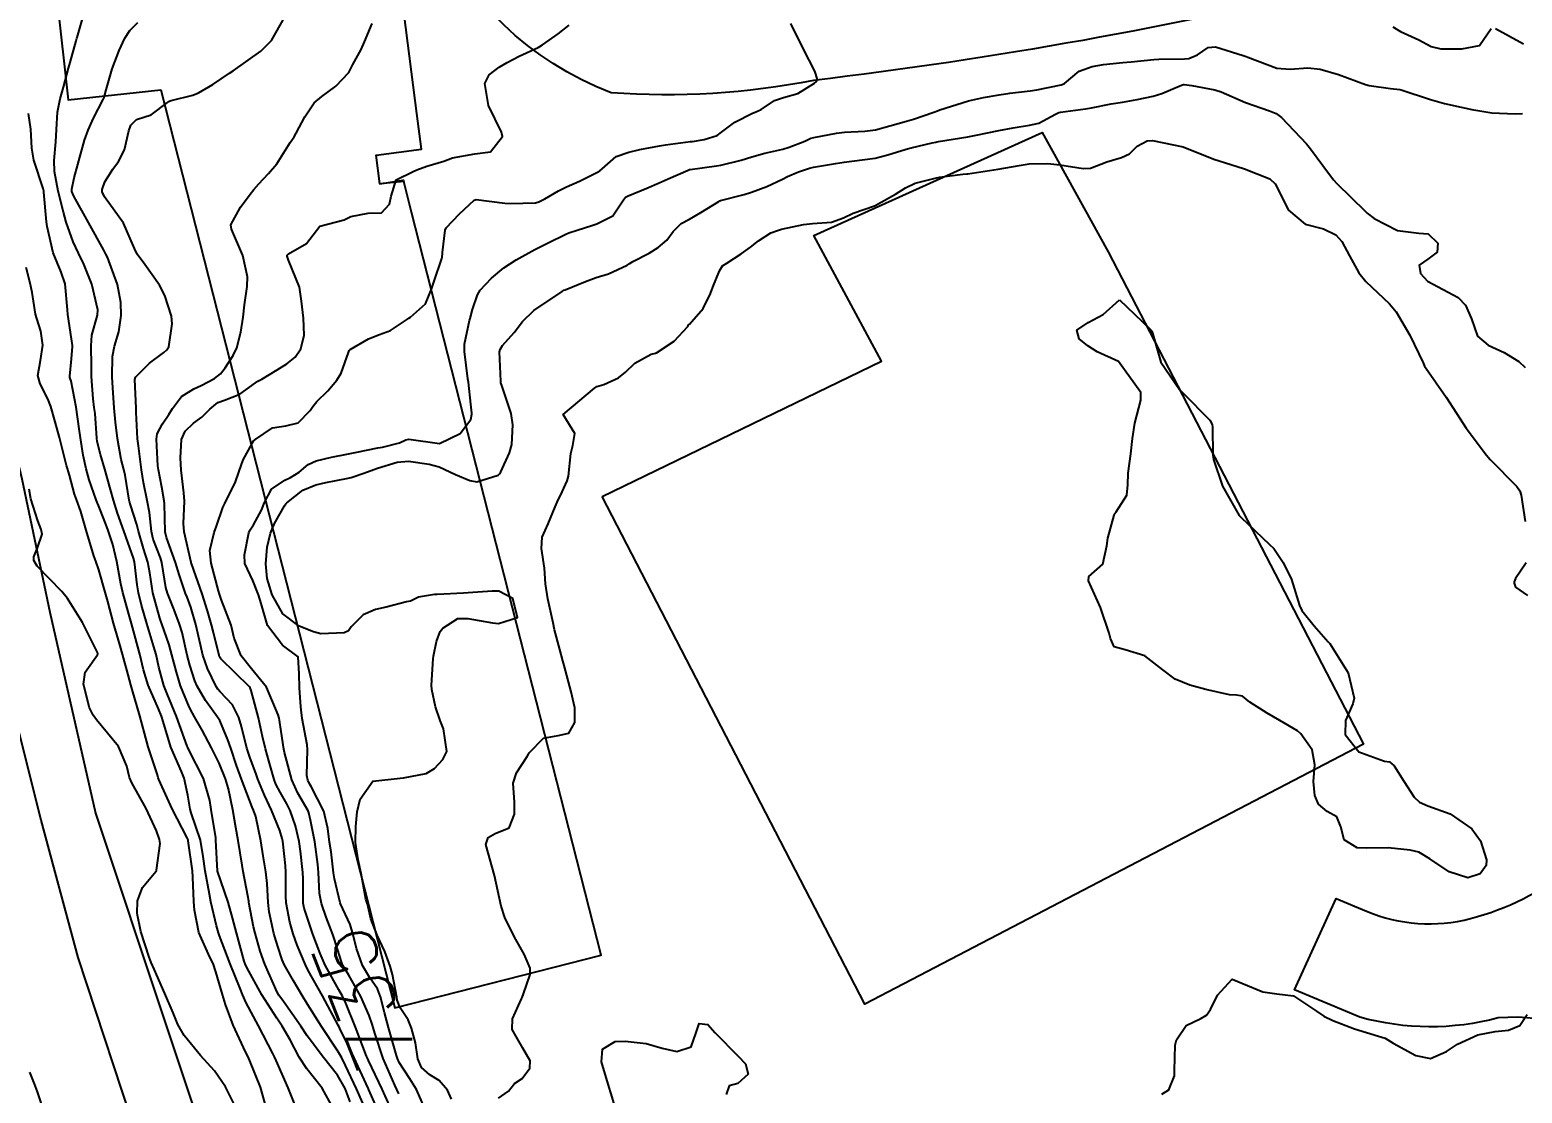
# Model space of a CAD drawing. Header units: metres. Extents: x 286371 to 293043, y 7462578 to 7466404.
# Drawn here: x 291744 to 291840.9, y 7463067.3 to 7463136.4 of the extents above; entities that cross this region are included whole.
import ezdxf
from ezdxf.enums import TextEntityAlignment as Align

# ---------------------------------------------------------------- set-up
doc = ezdxf.new("R2010")
doc.units = ezdxf.units.M
doc.header["$MEASUREMENT"] = 0
for name, color, linetype in [('Cotas', 45, 'Continuous'), ('Curvas de Nivel 1m', 11, 'Continuous'), ('Curvas de Nivel 5m', 15, 'Continuous'), ('Edificações', 30, 'Continuous'), ('Linha Férrea', 20, 'Continuous'), ('Vias primárias', 230, 'Continuous')]:
    doc.layers.add(name, color=color, linetype=linetype)
doc.styles.add('Style-STANDARD', font='STANDARD.shx')

msp = doc.modelspace()

# ---------------------------------------------------------------- linework, layer by layer
at = {"layer": 'Curvas de Nivel 1m', "flags": 128}
for points, elevation in [([(291764.761, 7463066.752), (291764.436, 7463067.607), (291763.937, 7463068.469), (291763.02, 7463069.628), (291761.975, 7463071.042), (291761.56, 7463071.651), (291760.42, 7463073.256), (291760.126, 7463073.673), (291760.017, 7463073.877), (291759.209, 7463075.687), (291758.906, 7463076.541), (291758.589, 7463077.697), (291758.491, 7463078.109), (291758.182, 7463079.703), (291758.172, 7463079.77), (291758.11, 7463080.121), (291757.811, 7463081.709), (291757.741, 7463082.112), (291757.485, 7463083.715), (291757.339, 7463084.565), (291757.138, 7463085.72), (291756.865, 7463087.084), (291756.669, 7463087.728), (291756.249, 7463088.747), (291755.762, 7463089.742), (291755.149, 7463090.883), (291754.658, 7463091.759), (291754.52, 7463091.983), (291754.303, 7463092.392), (291753.738, 7463093.773), (291753.47, 7463094.644), (291753.18, 7463095.782), (291753.004, 7463096.422), (291752.523, 7463097.792), (291752.486, 7463097.893), (291752.39, 7463098.163), (291751.953, 7463099.801), (291751.742, 7463101.107), (291751.611, 7463101.801), (291751.34, 7463102.69), (291751.019, 7463103.814), (291750.912, 7463104.248), (291750.5, 7463105.517), (291750.419, 7463105.732), (291750.4, 7463105.817), (291750.146, 7463107.44), (291750.059, 7463107.822), (291749.89, 7463108.478), (291749.65, 7463109.828), (291749.528, 7463110.888), (291749.439, 7463111.832), (291749.338, 7463113.119), (291749.305, 7463113.834), (291749.331, 7463115.157), (291749.457, 7463115.833), (291749.736, 7463116.77), (291749.887, 7463117.827), (291749.864, 7463118.67), (291749.646, 7463119.831), (291748.99, 7463121.601), (291748.878, 7463121.843), (291748.758, 7463122.075), (291747.767, 7463123.86), (291746.809, 7463125.563), (291746.689, 7463125.876), (291746.673, 7463126.019), (291746.828, 7463126.772), (291747.073, 7463127.639), (291747.139, 7463127.87), (291747.513, 7463129.216), (291747.753, 7463129.861), (291748.1, 7463130.643), (291748.719, 7463131.847), (291748.773, 7463131.98), (291748.914, 7463132.479), (291749.22, 7463133.55), (291749.303, 7463133.839), (291749.747, 7463135.037), (291750.134, 7463135.827), (291750.453, 7463136.341), (291750.979, 7463136.843)], 731), ([(291765.899, 7463065.914), (291765.164, 7463067.596), (291764.455, 7463069.098), (291764.207, 7463069.611), (291763.961, 7463070.045), (291762.895, 7463071.631), (291762.005, 7463073.055), (291761.646, 7463073.65), (291761.077, 7463074.61), (291760.475, 7463075.668), (291760.343, 7463075.965), (291760.061, 7463076.829), (291759.864, 7463077.471), (291759.81, 7463077.678), (291759.506, 7463079.094), (291759.432, 7463079.685), (291759.37, 7463080.933), (291759.29, 7463081.687), (291759.117, 7463082.728), (291758.959, 7463083.693), (291758.626, 7463085.27), (291758.481, 7463085.7), (291758.398, 7463085.891), (291758.214, 7463086.336), (291757.7, 7463087.712), (291757.375, 7463088.59), (291756.998, 7463089.723), (291756.817, 7463090.268), (291756.291, 7463091.505), (291756.151, 7463091.737), (291755.373, 7463092.806), (291754.814, 7463093.755), (291754.668, 7463094.096), (291754.344, 7463095.103), (291754.177, 7463095.767), (291753.847, 7463097.236), (291753.684, 7463097.768), (291753.323, 7463098.701), (291752.893, 7463099.785), (291752.792, 7463100.16), (291752.527, 7463101.783), (291752.448, 7463102.07), (291751.973, 7463103.301), (291751.861, 7463103.797), (291751.719, 7463105.027), (291751.579, 7463105.798), (291751.345, 7463106.978), (291751.215, 7463107.804), (291751.003, 7463109.362), (291750.956, 7463109.809), (291750.86, 7463111.549), (291750.857, 7463111.811), (291750.778, 7463113.665), (291750.812, 7463113.812), (291751.729, 7463114.717), (291752.659, 7463115.417), (291752.86, 7463115.582), (291752.973, 7463115.78), (291753.193, 7463117.27), (291753.149, 7463117.778), (291752.714, 7463119.117), (291752.371, 7463119.79), (291751.42, 7463121.128), (291750.925, 7463121.812), (291750.759, 7463122.176), (291750.03, 7463123.826), (291748.809, 7463125.539), (291748.653, 7463125.847), (291748.652, 7463126.011), (291748.824, 7463126.493), (291749.355, 7463127.318), (291749.72, 7463127.831), (291750.096, 7463128.586), (291750.375, 7463129.822), (291750.507, 7463130.193), (291750.885, 7463130.548), (291751.831, 7463130.859), (291752.902, 7463131.663), (291752.969, 7463131.717), (291753.14, 7463131.781), (291754.533, 7463132.136), (291754.912, 7463132.284), (291755.831, 7463132.83), (291756.932, 7463133.566), (291757.165, 7463133.721), (291758.953, 7463134.986), (291759.654, 7463135.684), (291760.483, 7463137.168)], 732), ([(291766.844, 7463065.57), (291765.977, 7463067.529), (291765.95, 7463067.584), (291765.925, 7463067.643), (291765.018, 7463069.598), (291764.088, 7463071.507), (291764.038, 7463071.614), (291763.986, 7463071.73), (291762.962, 7463073.63), (291762.039, 7463075.281), (291761.848, 7463075.647), (291761.323, 7463076.916), (291761.058, 7463077.66), (291760.838, 7463078.416), (291760.595, 7463079.667), (291760.571, 7463080.128), (291760.574, 7463081.668), (291760.553, 7463082.079), (291760.386, 7463083.67), (291760.35, 7463083.844), (291760.184, 7463084.361), (291759.655, 7463085.683), (291759.194, 7463086.66), (291758.765, 7463087.694), (291758.628, 7463088.085), (291758.254, 7463089.065), (291758.053, 7463089.708), (291757.699, 7463091.119), (291757.525, 7463091.71), (291757.115, 7463092.527), (291756.319, 7463093.376), (291756.154, 7463093.56), (291756.052, 7463093.73), (291755.498, 7463094.898), (291755.2, 7463095.748), (291755.038, 7463096.425), (291754.736, 7463097.749), (291754.401, 7463098.885), (291754.17, 7463099.518), (291754.073, 7463099.761), (291753.653, 7463100.991), (291753.415, 7463101.77), (291752.838, 7463103.41), (291752.749, 7463103.78), (291752.696, 7463105.587), (291752.68, 7463105.782), (291752.517, 7463106.666), (291752.308, 7463107.788), (291752.277, 7463108.049), (291752.177, 7463109.79), (291752.219, 7463110.142), (291752.579, 7463110.792), (291752.984, 7463111.383), (291753.223, 7463111.775), (291753.813, 7463112.564), (291754.614, 7463113.067), (291755.084, 7463113.281), (291755.954, 7463113.734), (291756.336, 7463114.022), (291756.638, 7463114.423), (291757.154, 7463115.217), (291757.388, 7463115.714), (291757.654, 7463116.73), (291757.808, 7463117.708), (291757.903, 7463118.51), (291758.066, 7463119.704), (291758.096, 7463120.342), (291757.797, 7463121.709), (291757.062, 7463123.438), (291757.01, 7463123.721), (291757.646, 7463124.868), (291758.264, 7463125.703), (291758.505, 7463126.013), (291758.824, 7463126.382), (291759.465, 7463127.054), (291759.991, 7463127.677), (291760.329, 7463128.196), (291760.865, 7463129.048), (291761.115, 7463129.416), (291761.262, 7463129.659), (291761.809, 7463130.732), (291762.415, 7463131.642), (291762.91, 7463132.047), (291763.825, 7463132.716), (291764.661, 7463133.609), (291764.766, 7463133.778), (291764.942, 7463134.124), (291765.463, 7463135.09), (291765.698, 7463135.593), (291766.181, 7463136.78)], 733), ([(291767.611, 7463065.846), (291766.84, 7463067.571), (291765.952, 7463069.434), (291765.876, 7463069.586), (291765.82, 7463069.722), (291765.112, 7463071.598), (291764.468, 7463073.147), (291764.254, 7463073.611), (291764.02, 7463074.027), (291763.136, 7463075.628), (291762.809, 7463076.387), (291762.343, 7463077.64), (291762.271, 7463077.834), (291762.085, 7463078.347), (291761.765, 7463079.315), (291761.708, 7463079.65), (291761.705, 7463081.228), (291761.686, 7463081.651), (291761.534, 7463083.026), (291761.439, 7463083.649), (291761.202, 7463084.667), (291760.862, 7463085.661), (291760.647, 7463086.102), (291760.222, 7463086.858), (291759.939, 7463087.38), (291759.826, 7463087.673), (291759.477, 7463088.904), (291759.255, 7463089.685), (291759.066, 7463090.479), (291758.795, 7463091.687), (291758.321, 7463093.467), (291758.258, 7463093.631), (291758.212, 7463093.696), (291756.351, 7463095.512), (291756.269, 7463095.642), (291756.24, 7463095.727), (291755.875, 7463097.233), (291755.747, 7463097.734), (291755.49, 7463098.646), (291755.146, 7463099.743), (291754.444, 7463101.723), (291754.436, 7463101.747), (291754.429, 7463101.77), (291753.967, 7463103.762), (291753.928, 7463104.317), (291753.997, 7463105.762), (291753.962, 7463106.313), (291753.789, 7463107.766), (291753.732, 7463108.581), (291753.799, 7463109.766), (291754.032, 7463110.302), (291754.58, 7463110.829), (291755.125, 7463111.207), (291755.643, 7463111.739), (291756.171, 7463112.16), (291756.603, 7463112.331), (291757.599, 7463112.719), (291758.62, 7463113.441), (291758.768, 7463113.547), (291759.025, 7463113.688), (291760.011, 7463114.296), (291760.639, 7463114.679), (291761.179, 7463115.124), (291761.551, 7463115.651), (291761.761, 7463116.554), (291761.718, 7463117.649), (291761.605, 7463118.752), (291761.466, 7463119.653), (291760.75, 7463121.421), (291760.67, 7463121.666), (291760.676, 7463121.745), (291760.757, 7463121.829), (291761.924, 7463122.489), (291762.784, 7463123.634), (291764.369, 7463124.032), (291764.794, 7463124.254), (291765.922, 7463124.463), (291766.798, 7463124.496), (291767.323, 7463125.05), (291767.414, 7463125.565), (291767.748, 7463126.643), (291768.839, 7463127.175), (291769.095, 7463127.286), (291769.731, 7463127.531), (291770.849, 7463127.853), (291771.404, 7463128.055), (291772.857, 7463128.333), (291773.869, 7463128.449), (291774.662, 7463129.448), (291774.588, 7463129.74), (291773.742, 7463131.462), (291773.502, 7463132.89), (291773.778, 7463133.462), (291774.433, 7463133.96), (291774.946, 7463134.265), (291775.726, 7463134.659), (291776.961, 7463135.23), (291777.078, 7463135.297), (291777.255, 7463135.41), (291778.257, 7463136.113), (291778.984, 7463136.684)], 734), ([(291769.896, 7463065.653), (291769.057, 7463067.537), (291768.628, 7463068.234), (291767.95, 7463069.293), (291767.827, 7463069.556), (291767.757, 7463069.758), (291767.258, 7463071.565), (291766.988, 7463072.554), (291766.724, 7463073.57), (291766.534, 7463074.087), (291766.032, 7463074.798), (291765.56, 7463075.592), (291765.174, 7463076.706), (291764.954, 7463077.597), (291764.75, 7463078.267), (291764.124, 7463079.604), (291764.105, 7463079.662), (291763.738, 7463081.222), (291763.683, 7463081.613), (291763.515, 7463082.978), (291763.419, 7463083.616), (291763.301, 7463084.498), (291763.048, 7463085.622), (291762.228, 7463087.223), (291762.071, 7463087.477), (291762.001, 7463087.638), (291761.944, 7463087.933), (291761.985, 7463089.639), (291761.964, 7463089.943), (291761.65, 7463091.644), (291761.549, 7463092.402), (291761.459, 7463093.647), (291761.437, 7463094.549), (291761.387, 7463095.649), (291760.365, 7463096.414), (291759.395, 7463097.679), (291758.982, 7463099.11), (291758.812, 7463099.688), (291758.428, 7463100.605), (291757.916, 7463101.702), (291757.891, 7463102.265), (291758.175, 7463103.699), (291758.265, 7463103.91), (291758.482, 7463104.234), (291759.003, 7463105.181), (291759.2, 7463105.684), (291759.647, 7463106.548), (291760.526, 7463107.125), (291760.894, 7463107.293), (291761.454, 7463107.651), (291762.036, 7463108.148), (291762.545, 7463108.386), (291763.548, 7463108.62), (291764.552, 7463108.817), (291765.201, 7463108.948), (291766.559, 7463109.22), (291766.851, 7463109.279), (291767.962, 7463109.553), (291768.379, 7463109.735), (291768.568, 7463109.792), (291770.564, 7463109.514), (291771.903, 7463110.166), (291772.588, 7463111.06), (291772.662, 7463111.415), (291772.663, 7463111.483), (291772.603, 7463112.059), (291772.439, 7463113.487), (291772.409, 7463113.706), (291772.178, 7463115.492), (291772.193, 7463115.959), (291772.51, 7463117.487), (291772.545, 7463117.628), (291772.695, 7463118.201), (291773.018, 7463119.171), (291773.2, 7463119.477), (291773.938, 7463120.255), (291774.736, 7463120.92), (291775.537, 7463121.439), (291776.754, 7463122.101), (291777.621, 7463122.542), (291778.77, 7463123.111), (291778.961, 7463123.191), (291779.505, 7463123.373), (291780.463, 7463123.675), (291780.78, 7463123.766), (291781.822, 7463124.305), (291782.507, 7463125.329), (291782.637, 7463125.497), (291782.808, 7463125.587), (291784.03, 7463126.092), (291784.821, 7463126.443), (291785.414, 7463126.696), (291786.72, 7463127.266), (291786.803, 7463127.296), (291786.835, 7463127.3), (291788.545, 7463127.532), (291788.839, 7463127.584), (291790.149, 7463127.91), (291790.848, 7463128.12), (291791.681, 7463128.363), (291792.856, 7463128.63), (291793.277, 7463128.749), (291794.279, 7463129.153), (291794.677, 7463129.337), (291794.868, 7463129.39), (291796.339, 7463129.655), (291796.873, 7463129.72), (291798.174, 7463129.795), (291798.876, 7463129.891), (291799.807, 7463130.144), (291800.885, 7463130.454), (291801.351, 7463130.583), (291802.669, 7463131.028), (291802.895, 7463131.116), (291803.045, 7463131.17), (291804.906, 7463131.758), (291805.897, 7463131.981), (291806.912, 7463132.159), (291807.604, 7463132.254), (291808.916, 7463132.404), (291809.35, 7463132.485), (291810.923, 7463132.803), (291810.997, 7463132.819), (291811.16, 7463132.891), (291812.111, 7463133.702), (291812.941, 7463133.998), (291813.68, 7463134.116), (291814.945, 7463134.251), (291815.474, 7463134.299), (291816.949, 7463134.448), (291817.279, 7463134.469), (291818.95, 7463134.482), (291819.214, 7463134.507), (291819.791, 7463134.762), (291820.475, 7463135.238), (291820.962, 7463135.267), (291822.758, 7463134.717), (291822.953, 7463134.647), (291823.06, 7463134.606), (291824.942, 7463133.895), (291825.796, 7463133.816), (291826.943, 7463133.912), (291827.764, 7463133.82), (291828.937, 7463133.473), (291830.702, 7463132.823), (291830.927, 7463132.762), (291832.318, 7463132.574), (291832.923, 7463132.501), (291833.006, 7463132.48), (291834.914, 7463131.853), (291835.839, 7463131.591), (291836.907, 7463131.349), (291837.606, 7463131.192), (291838.902, 7463130.98), (291840.418, 7463130.925), (291840.902, 7463130.941)], 736), ([(291771.33, 7463066.911), (291771.069, 7463067.502), (291770.547, 7463068.126), (291769.939, 7463068.49), (291769.397, 7463068.977), (291769.16, 7463069.53), (291769.004, 7463070.568), (291768.75, 7463071.539), (291768.524, 7463072.076), (291768.004, 7463072.849), (291767.814, 7463073.351), (291767.78, 7463073.549), (291767.508, 7463075.027), (291767.346, 7463075.558), (291767.013, 7463076.52), (291766.51, 7463077.568), (291766.09, 7463078.636), (291765.932, 7463079.409), (291765.885, 7463079.578), (291765.783, 7463079.906), (291765.477, 7463081.584), (291765.275, 7463082.46), (291765.108, 7463083.59), (291765.137, 7463084.632), (291765.207, 7463085.589), (291765.397, 7463086.4), (291766.234, 7463087.574), (291768, 7463087.776), (291768.229, 7463087.79), (291769.696, 7463088.062), (291770.242, 7463088.401), (291770.775, 7463088.985), (291771.027, 7463089.503), (291770.823, 7463090.966), (291770.607, 7463091.51), (291770.307, 7463092.396), (291770.06, 7463093.518), (291770.043, 7463093.804), (291770.153, 7463095.517), (291770.173, 7463095.701), (291770.371, 7463096.656), (291770.603, 7463097.288), (291770.767, 7463097.509), (291771.744, 7463098.144), (291772.394, 7463098.146), (291773.998, 7463097.852), (291774.389, 7463097.813), (291775.618, 7463098.214), (291775.313, 7463099.441), (291774.421, 7463099.914), (291773.974, 7463099.908), (291772.419, 7463099.809), (291772.116, 7463099.792), (291770.417, 7463099.698), (291770.241, 7463099.693), (291769.191, 7463099.533), (291768.674, 7463099.276), (291768.409, 7463099.224), (291767.092, 7463098.875), (291766.401, 7463098.724), (291765.603, 7463098.38), (291764.831, 7463097.598), (291764.642, 7463097.338), (291764.378, 7463097.218), (291762.85, 7463097.154), (291762.379, 7463097.267), (291761.445, 7463097.649), (291760.396, 7463098.45), (291759.685, 7463099.675), (291759.364, 7463100.747), (291759.28, 7463101.682), (291759.37, 7463102.771), (291759.585, 7463103.678), (291759.851, 7463104.307), (291760.501, 7463105.467), (291760.579, 7463105.587), (291760.644, 7463105.662), (291761.69, 7463106.473), (291762.522, 7463106.824), (291763.185, 7463106.964), (291764.528, 7463107.232), (291764.82, 7463107.309), (291765.636, 7463107.588), (291766.296, 7463107.82), (291766.539, 7463107.904), (291767.802, 7463108.298), (291768.546, 7463108.368), (291769.898, 7463108.17), (291770.541, 7463107.988), (291771.609, 7463107.498), (291772.528, 7463107.1), (291772.986, 7463107.019), (291774.376, 7463107.457), (291774.462, 7463107.528), (291774.537, 7463107.667), (291775.099, 7463108.903), (291775.247, 7463109.444), (291775.315, 7463110.711), (291775.211, 7463111.445), (291774.62, 7463113.2), (291774.545, 7463113.456), (291774.534, 7463113.547), (291774.467, 7463115.457), (291774.496, 7463115.618), (291774.66, 7463115.883), (291775.402, 7463116.714), (291775.96, 7463117.435), (291776.695, 7463118.138), (291778.535, 7463119.387), (291778.643, 7463119.458), (291778.716, 7463119.494), (291780.049, 7463120.04), (291780.728, 7463120.281), (291781.537, 7463120.537), (291782.741, 7463121.095), (291782.877, 7463121.187), (291783.115, 7463121.319), (291784.184, 7463121.871), (291784.758, 7463122.241), (291785.329, 7463122.723), (291785.746, 7463123.28), (291786.255, 7463123.8), (291786.786, 7463124.089), (291787.541, 7463124.505), (291788.707, 7463125.236), (291788.769, 7463125.271), (291788.805, 7463125.284), (291790.336, 7463125.687), (291790.813, 7463125.827), (291791.808, 7463126.2), (291792.827, 7463126.676), (291793.155, 7463126.844), (291793.871, 7463127.159), (291794.588, 7463127.398), (291794.839, 7463127.453), (291796.279, 7463127.687), (291796.844, 7463127.771), (291798.019, 7463127.924), (291798.848, 7463128.041), (291799.669, 7463128.255), (291800.858, 7463128.628), (291801.197, 7463128.712), (291802.561, 7463129.029), (291802.804, 7463129.086), (291802.865, 7463129.103), (291802.971, 7463129.128), (291804.871, 7463129.433), (291805.418, 7463129.529), (291806.877, 7463129.83), (291807.806, 7463130.015), (291808.883, 7463130.179), (291809.479, 7463130.322), (291810.556, 7463130.9), (291810.785, 7463131.007), (291810.896, 7463131.032), (291812.518, 7463131.251), (291812.901, 7463131.317), (291814.186, 7463131.564), (291814.907, 7463131.687), (291815.876, 7463131.854), (291816.913, 7463132.073), (291817.466, 7463132.246), (291818.757, 7463132.777), (291818.88, 7463132.82), (291818.925, 7463132.822), (291819.409, 7463132.767), (291820.92, 7463132.484), (291821.314, 7463132.343), (291822.908, 7463131.659), (291824.473, 7463131.119), (291824.898, 7463130.934), (291825.239, 7463130.679), (291826.869, 7463128.977), (291827.131, 7463128.65), (291827.923, 7463127.563), (291828.627, 7463126.628), (291828.831, 7463126.4), (291830.669, 7463124.596), (291830.802, 7463124.468), (291831.266, 7463124.115), (291832.78, 7463123.344), (291834.159, 7463123.161), (291834.773, 7463123.135), (291835.404, 7463122.525), (291835.352, 7463121.929), (291834.748, 7463121.48), (291834.19, 7463121.095), (291834.267, 7463120.541), (291834.727, 7463120.049), (291835.732, 7463119.507), (291836.711, 7463118.985), (291837.203, 7463118.497), (291837.577, 7463117.604), (291837.975, 7463116.485), (291838.665, 7463115.902), (291839.702, 7463115.415), (291840.65, 7463114.835), (291841.062, 7463114.438)], 737), ([(291761.305, 7463066.251), (291760.733, 7463067.662), (291759.951, 7463069.44), (291759.845, 7463069.676), (291759.743, 7463069.892), (291758.801, 7463071.692), (291758.006, 7463073.174), (291757.77, 7463073.708), (291757.614, 7463074.117), (291756.975, 7463075.72), (291756.268, 7463077.534), (291756.204, 7463077.733), (291756.081, 7463078.171), (291755.704, 7463079.74), (291755.612, 7463080.244), (291755.346, 7463081.746), (291755.217, 7463082.69), (291755.029, 7463083.752), (291754.435, 7463085.527), (291754.365, 7463085.762), (291754.218, 7463086.665), (291753.984, 7463087.768), (291753.814, 7463088.197), (291753.113, 7463089.782), (291752.62, 7463091.459), (291752.514, 7463091.791), (291752.301, 7463092.263), (291751.636, 7463093.805), (291751.339, 7463094.809), (291751.103, 7463095.813), (291750.627, 7463097.574), (291750.558, 7463097.822), (291750.393, 7463098.424), (291749.998, 7463099.831), (291749.864, 7463100.391), (291749.61, 7463101.837), (291749.345, 7463102.957), (291749.05, 7463103.846), (291748.895, 7463104.26), (291748.495, 7463105.272), (291748.259, 7463105.858), (291747.815, 7463107.15), (291747.619, 7463107.863), (291747.423, 7463108.742), (291747.24, 7463109.871), (291747.169, 7463110.459), (291746.959, 7463111.869), (291746.629, 7463113.552), (291746.559, 7463113.802), (291746.548, 7463113.876), (291746.651, 7463114.999), (291746.723, 7463115.813), (291746.723, 7463115.874), (291746.671, 7463116.309), (291746.419, 7463117.879), (291746.39, 7463118.187), (291746.243, 7463119.882), (291745.984, 7463120.637), (291745.472, 7463121.894), (291745.07, 7463123.609), (291745.033, 7463123.901), (291744.874, 7463125.843), (291744.862, 7463125.904), (291744.816, 7463126.061), (291744.208, 7463127.914), (291744.089, 7463128.683), (291744.011, 7463129.917), (291743.867, 7463130.942)], 729), ([(291774.382, 7463066.982), (291775.035, 7463067.438), (291775.421, 7463067.943), (291775.937, 7463068.255), (291776.431, 7463068.933), (291776.44, 7463069.417), (291775.966, 7463070.232), (291775.278, 7463071.435), (291775.295, 7463072.134), (291775.879, 7463073.426), (291775.924, 7463073.518), (291776.019, 7463073.76), (291776.45, 7463075.006), (291776.446, 7463075.418), (291776.058, 7463076.335), (291775.426, 7463077.434), (291774.81, 7463078.727), (291774.56, 7463079.448), (291774.134, 7463081.454), (291773.565, 7463083.463), (291773.716, 7463083.916), (291774.175, 7463084.167), (291775.082, 7463084.54), (291775.436, 7463085.436), (291775.421, 7463086.221), (291775.352, 7463087.438), (291775.556, 7463088.113), (291776.25, 7463089.173), (291776.338, 7463089.338), (291776.378, 7463089.423), (291777.312, 7463090.366), (291778.271, 7463090.542), (291778.967, 7463090.691), (291779.356, 7463091.378), (291779.347, 7463092.33), (291779.107, 7463093.383), (291778.648, 7463095.09), (291778.57, 7463095.391), (291778.365, 7463096.136), (291778.037, 7463097.4), (291777.939, 7463097.853), (291777.586, 7463099.407), (291777.452, 7463100.386), (291777.387, 7463101.41), (291777.182, 7463102.695), (291777.22, 7463103.413), (291777.61, 7463104.285), (291778.08, 7463105.401), (291778.207, 7463105.701), (291778.519, 7463106.363), (291778.841, 7463107.078), (291778.928, 7463107.389), (291779.087, 7463108.856), (291779.21, 7463109.385), (291779.347, 7463110.151), (291778.594, 7463111.394), (291780.62, 7463113.111), (291780.771, 7463113.203), (291781.228, 7463113.345), (291782.189, 7463113.773), (291782.636, 7463114.146), (291783.245, 7463114.715), (291784.3, 7463115.3), (291784.586, 7463115.365), (291784.655, 7463115.389), (291785.795, 7463116.149), (291786.682, 7463117.113), (291786.737, 7463117.21), (291786.79, 7463117.263), (291787.682, 7463118.267), (291788.168, 7463119.243), (291788.308, 7463119.653), (291788.736, 7463120.729), (291788.936, 7463121.037), (291789.212, 7463121.227), (291790.151, 7463121.816), (291790.76, 7463122.259), (291791.287, 7463122.675), (291792.07, 7463123.185), (291792.581, 7463123.373), (291792.778, 7463123.421), (291794.21, 7463123.726), (291794.784, 7463123.795), (291796.023, 7463123.888), (291796.79, 7463124.162), (291797.423, 7463124.477), (291798.802, 7463124.944), (291798.893, 7463124.992), (291799.052, 7463125.081), (291800.179, 7463125.698), (291800.82, 7463126.114), (291801.458, 7463126.411), (291802.83, 7463126.774), (291803.037, 7463126.816), (291804.543, 7463126.999), (291804.814, 7463127.015), (291804.834, 7463127.019), (291804.863, 7463127.023), (291806.839, 7463127.317), (291808.206, 7463127.571), (291808.845, 7463127.667), (291810.057, 7463127.695), (291810.845, 7463127.612), (291812.353, 7463127.36), (291812.842, 7463127.396), (291813.89, 7463127.808), (291814.853, 7463128.076), (291815.365, 7463128.318), (291815.88, 7463128.819), (291816.508, 7463129.171), (291816.87, 7463129.199), (291818.864, 7463128.774), (291820.852, 7463127.966), (291821.95, 7463127.626), (291822.843, 7463127.342), (291824.477, 7463126.69), (291824.829, 7463126.364), (291825.687, 7463124.671), (291826.79, 7463123.747), (291827.963, 7463123.46), (291828.781, 7463123.063), (291829.154, 7463122.619), (291829.664, 7463121.702), (291830.268, 7463120.601), (291830.726, 7463120.039), (291832.261, 7463118.571), (291832.696, 7463118.05), (291833.577, 7463116.551), (291834.44, 7463114.744), (291834.54, 7463114.536), (291834.642, 7463114.368), (291835.932, 7463112.515), (291836.599, 7463111.472), (291837.242, 7463110.495), (291838.558, 7463108.754), (291838.801, 7463108.471), (291840.528, 7463106.713), (291840.729, 7463106.441), (291840.817, 7463106.143), (291841.058, 7463104.436)], 738), ([(291759.352, 7463066.233), (291758.927, 7463067.689), (291758.232, 7463069.418), (291758.102, 7463069.702), (291757.959, 7463070.004), (291757.152, 7463071.717), (291756.666, 7463073.063), (291756.459, 7463073.728), (291756.036, 7463075.188), (291755.852, 7463075.737), (291755.64, 7463076.151), (291754.93, 7463077.752), (291754.646, 7463079.206), (291754.613, 7463079.757), (291754.548, 7463081.346), (291754.509, 7463081.759), (291754.242, 7463083.694), (291754.23, 7463083.764), (291754.176, 7463083.892), (291753.198, 7463085.78), (291752.338, 7463087.688), (291752.298, 7463087.793), (291752.237, 7463087.98), (291751.65, 7463089.804), (291751.4, 7463090.685), (291751.107, 7463091.812), (291750.603, 7463093.537), (291750.516, 7463093.822), (291750.334, 7463094.472), (291749.974, 7463095.83), (291749.823, 7463096.372), (291749.398, 7463097.839), (291749.01, 7463099.241), (291748.848, 7463099.848), (291748.436, 7463101.302), (291748.239, 7463101.858), (291748.106, 7463102.203), (291747.604, 7463103.867), (291747.268, 7463105.097), (291746.978, 7463105.877), (291746.858, 7463106.226), (291746.528, 7463107.452), (291746.399, 7463107.886), (291746.339, 7463108.087), (291745.872, 7463109.895), (291745.606, 7463110.911), (291745.316, 7463111.9), (291745.12, 7463112.413), (291744.626, 7463113.376), (291744.468, 7463113.917), (291744.649, 7463114.89), (291744.808, 7463115.902), (291744.678, 7463116.808), (291744.404, 7463117.624), (291744.333, 7463117.912), (291744.11, 7463119.312), (291743.974, 7463119.916), (291743.715, 7463120.945)], 728), ([(291757.41, 7463066.203), (291756.66, 7463067.723), (291755.939, 7463068.761), (291755.032, 7463069.748), (291753.973, 7463071.052), (291753.571, 7463071.771), (291753.253, 7463072.518), (291752.73, 7463073.784), (291752.038, 7463075.367), (291751.845, 7463075.797), (291751.714, 7463076.136), (291751.166, 7463077.808), (291750.929, 7463078.981), (291750.943, 7463079.812), (291751.274, 7463080.66), (291752.143, 7463081.716), (291752.172, 7463081.766), (291752.179, 7463081.794), (291752.426, 7463083.535), (291752.385, 7463083.791), (291752.182, 7463084.349), (291751.5, 7463085.805), (291750.582, 7463087.466), (291750.43, 7463087.822), (291750.245, 7463088.542), (291749.706, 7463089.833), (291748.29, 7463091.568), (291748.059, 7463091.858), (291747.82, 7463092.343), (291747.441, 7463093.868), (291747.54, 7463094.662), (291748.353, 7463095.771), (291748.374, 7463095.834), (291748.37, 7463095.854), (291748.355, 7463095.922), (291747.366, 7463097.87), (291746.407, 7463099.433), (291746.037, 7463099.89), (291744.439, 7463101.547), (291744.224, 7463101.918), (291744.217, 7463102.148), (291744.456, 7463102.729), (291744.755, 7463103.625), (291744.689, 7463103.911), (291744.482, 7463104.475), (291744.026, 7463105.922), (291743.907, 7463106.533)], 727), ([(291841.125, 7463101.763), (291840.438, 7463100.74), (291840.349, 7463100.532), (291840.347, 7463100.446), (291840.43, 7463100.173), (291841.219, 7463099.635)], 738), ([(291817.468, 7463067.244), (291817.925, 7463067.519), (291818.29, 7463068.428), (291818.292, 7463068.779), (291818.332, 7463070.416), (291818.413, 7463070.778), (291819.056, 7463071.701), (291819.995, 7463072.158), (291820.368, 7463072.379), (291820.632, 7463072.745), (291821.078, 7463073.679), (291822.034, 7463074.724), (291824.022, 7463073.881), (291824.942, 7463073.759), (291826.018, 7463073.625), (291827.507, 7463072.642), (291827.999, 7463072.314), (291828.585, 7463072.036), (291829.987, 7463071.482), (291831.541, 7463071.021), (291831.979, 7463070.883), (291832.498, 7463070.567), (291833.962, 7463069.766), (291834.921, 7463069.568), (291835.966, 7463070.01), (291836.669, 7463070.501), (291837.983, 7463071.088), (291839.126, 7463071.318), (291839.988, 7463071.4), (291840.719, 7463071.708), (291841.194, 7463072.427)], 739), ([(291781.913, 7463066.613), (291781.682, 7463067.338), (291781.583, 7463067.686), (291781.082, 7463069.348), (291781.144, 7463070.169), (291781.974, 7463070.656), (291782.621, 7463070.678), (291783.972, 7463070.525), (291785.021, 7463070.236), (291785.965, 7463070.024), (291786.907, 7463070.323), (291787.233, 7463071.256), (291787.417, 7463071.829), (291787.992, 7463071.768), (291788.464, 7463071.237), (291789.962, 7463069.714), (291790.433, 7463069.207), (291790.602, 7463068.543), (291789.935, 7463067.947), (291789.379, 7463067.776), (291789.174, 7463067.226)], 739), ([(291743.935, 7463068.663), (291744.234, 7463067.91), (291744.42, 7463067.403), (291744.936, 7463065.899)], 727)]:
    msp.add_lwpolyline(points, dxfattribs=dict(at, elevation=elevation))
at = {"layer": 'Curvas de Nivel 1m', "elevation": 739, "flags": 128}
msp.add_lwpolyline([(291814.714, 7463118.834), (291816.686, 7463116.949), (291816.816, 7463116.802), (291816.877, 7463116.605), (291817.401, 7463114.793), (291818.618, 7463113.015), (291818.846, 7463112.771), (291820.588, 7463111.017), (291820.749, 7463110.742), (291820.759, 7463110.564), (291820.79, 7463108.741), (291820.829, 7463108.461), (291821.412, 7463106.731), (291822.496, 7463104.835), (291822.599, 7463104.713), (291824.468, 7463102.95), (291824.745, 7463102.68), (291825.351, 7463101.771), (291825.892, 7463100.663), (291826.409, 7463098.993), (291826.556, 7463098.652), (291827.36, 7463097.669), (291828.278, 7463096.626), (291828.372, 7463096.508), (291829.565, 7463094.606), (291829.958, 7463092.961), (291829.886, 7463092.601), (291829.397, 7463091.509), (291829.387, 7463090.608), (291830.262, 7463089.487), (291831.937, 7463088.882), (291832.249, 7463088.82), (291832.561, 7463088.56), (291833.196, 7463087.584), (291833.864, 7463086.54), (291834.209, 7463086.207), (291834.753, 7463085.979), (291836.198, 7463085.459), (291837.614, 7463084.483), (291838.172, 7463083.697), (291838.562, 7463082.468), (291838.526, 7463082.091), (291838.14, 7463081.55), (291837.337, 7463081.285), (291836.142, 7463081.684), (291834.887, 7463082.523), (291834.161, 7463082.969), (291833.608, 7463083.097), (291832.164, 7463083.236), (291830.786, 7463083.215), (291830.164, 7463083.243), (291829.319, 7463083.76), (291829.093, 7463084.616), (291828.832, 7463085.26), (291828.199, 7463085.609), (291827.645, 7463086.075), (291827.4, 7463086.641), (291827.328, 7463087.546), (291827.406, 7463088.641), (291827.227, 7463089.604), (291826.506, 7463090.651), (291826.287, 7463090.842), (291825.143, 7463091.523), (291824.303, 7463091.988), (291823.18, 7463092.711), (291822.702, 7463093.099), (291822.321, 7463093.169), (291821.868, 7463093.184), (291820.326, 7463093.539), (291819.284, 7463093.816), (291818.335, 7463094.195), (291817.526, 7463094.797), (291816.357, 7463095.706), (291815.083, 7463096.114), (291814.366, 7463096.304), (291814.13, 7463096.848), (291814.04, 7463097.188), (291813.487, 7463098.858), (291812.714, 7463100.586), (291812.728, 7463100.87), (291813.631, 7463101.672), (291813.91, 7463102.853), (291813.957, 7463103.367), (291814.365, 7463104.846), (291814.402, 7463104.939), (291814.498, 7463105.074), (291815.193, 7463106.155), (291815.266, 7463106.833), (291815.295, 7463107.589), (291815.466, 7463108.826), (291815.575, 7463109.83), (291815.707, 7463110.822), (291816.112, 7463112.319), (291816.115, 7463112.812), (291814.654, 7463114.834), (291813.27, 7463115.469), (291812.669, 7463115.843), (291812.104, 7463116.305), (291811.948, 7463116.879), (291812.692, 7463117.366), (291813.658, 7463117.892)], close=True, dxfattribs=at)
at = {"layer": 'Curvas de Nivel 5m', "flags": 128}
for points, elevation in [([(291763.898, 7463065.896), (291762.939, 7463067.629), (291761.943, 7463068.888), (291761.442, 7463069.652), (291760.853, 7463070.779), (291760.341, 7463071.669), (291759.992, 7463072.184), (291759.018, 7463073.689), (291758.041, 7463075.476), (291757.938, 7463075.706), (291757.879, 7463075.875), (291757.374, 7463077.715), (291757.116, 7463078.692), (291756.827, 7463079.724), (291756.144, 7463081.734), (291756.04, 7463083.736), (291756.025, 7463083.888), (291755.724, 7463085.742), (291755.64, 7463086.316), (291755.239, 7463087.749), (291754.263, 7463089.662), (291754.21, 7463089.765), (291754.18, 7463089.851), (291753.486, 7463091.777), (291752.863, 7463093.239), (291752.654, 7463093.789), (291752.342, 7463094.973), (291752.149, 7463095.798), (291752.069, 7463096.088), (291751.549, 7463097.807), (291751.217, 7463098.997), (291751.011, 7463099.815), (291750.929, 7463100.322), (291750.749, 7463101.818), (291750.692, 7463102.064), (291750.458, 7463102.741), (291750.07, 7463103.831), (291749.651, 7463104.99), (291749.388, 7463105.837), (291749.201, 7463106.527), (291748.825, 7463107.84), (291748.548, 7463108.796), (291748.338, 7463109.627), (291748.307, 7463109.85), (291748.191, 7463111.446), (291748.142, 7463111.851), (291748.059, 7463112.407), (291747.963, 7463113.855), (291747.96, 7463114.539), (291747.945, 7463115.855), (291747.988, 7463116.541), (291748.344, 7463117.85), (291748.365, 7463118.184), (291747.971, 7463119.856), (291747.458, 7463121.149), (291747.108, 7463121.869), (291746.765, 7463122.608), (291746.312, 7463123.882), (291746.144, 7463124.534), (291745.799, 7463125.89), (291745.554, 7463127.173), (291745.541, 7463127.894), (291745.647, 7463129.108), (291745.693, 7463129.892), (291745.749, 7463131.034), (291745.915, 7463131.889), (291746.141, 7463132.661), (291746.472, 7463133.881), (291746.573, 7463134.247), (291746.961, 7463135.659), (291747.01, 7463135.828), (291747.02, 7463135.874), (291747.465, 7463137.389)], 730), ([(291767.92, 7463067.267), (291767.782, 7463067.557), (291767.65, 7463067.837), (291766.912, 7463069.57), (291766.355, 7463071.202), (291766.247, 7463071.58), (291766.189, 7463071.783), (291765.996, 7463072.353), (291765.45, 7463073.593), (291764.663, 7463074.977), (291764.285, 7463075.611), (291764.216, 7463075.781), (291764.054, 7463076.309), (291763.749, 7463077.299), (291763.632, 7463077.621), (291763.2, 7463078.732), (291762.89, 7463079.629), (291762.77, 7463080.287), (291762.707, 7463081.633), (291762.666, 7463082.158), (291762.46, 7463083.63), (291762.192, 7463085.042), (291762.08, 7463085.514), (291762.028, 7463085.638), (291761.366, 7463086.796), (291760.977, 7463087.653), (291760.486, 7463089.435), (291760.447, 7463089.662), (291760.281, 7463090.797), (291760.169, 7463091.544), (291760.145, 7463091.667), (291760.088, 7463091.877), (291759.321, 7463093.679), (291758.342, 7463094.872), (291757.67, 7463095.705), (291757.215, 7463096.868), (291757.035, 7463097.715), (291756.408, 7463099.323), (291756.263, 7463099.727), (291756.204, 7463099.941), (291755.736, 7463101.735), (291755.637, 7463102.556), (291755.927, 7463103.733), (291756.078, 7463104.133), (291756.498, 7463105.345), (291756.614, 7463105.611), (291756.671, 7463105.722), (291757.288, 7463106.948), (291757.559, 7463107.709), (291757.801, 7463108.449), (291758.504, 7463109.695), (291758.532, 7463109.728), (291758.565, 7463109.754), (291759.724, 7463110.531), (291760.579, 7463110.664), (291761.375, 7463110.86), (291762.159, 7463111.641), (291762.331, 7463111.906), (291762.603, 7463112.238), (291763.316, 7463112.921), (291763.894, 7463113.615), (291764.164, 7463114.078), (291764.651, 7463115.414), (291764.702, 7463115.555), (291764.754, 7463115.603), (291765.955, 7463116.295), (291766.669, 7463116.59), (291767.383, 7463116.854), (291768.413, 7463117.549), (291768.576, 7463117.656), (291768.687, 7463117.715), (291769.641, 7463118.589), (291770.039, 7463119.525), (291770.204, 7463120.041), (291770.719, 7463121.515), (291770.723, 7463121.536), (291770.752, 7463121.918), (291770.928, 7463123.366), (291770.991, 7463123.511), (291771.865, 7463124.426), (291772.811, 7463125.321), (291772.939, 7463125.354), (291774.807, 7463125.114), (291775.142, 7463125.105), (291776.8, 7463125.147), (291777.009, 7463125.203), (291777.394, 7463125.406), (291778.294, 7463125.913), (291778.816, 7463126.186), (291779.647, 7463126.546), (291780.831, 7463127.127), (291780.97, 7463127.214), (291781.133, 7463127.35), (291782.033, 7463128.154), (291782.851, 7463128.428), (291783.566, 7463128.601), (291784.857, 7463128.847), (291785.248, 7463128.899), (291786.862, 7463129.119), (291786.992, 7463129.132), (291787.754, 7463129.251), (291788.584, 7463129.523), (291788.871, 7463129.721), (291789.733, 7463130.37), (291790.89, 7463130.964), (291791.066, 7463131.027), (291791.44, 7463131.196), (291792.31, 7463131.776), (291792.906, 7463131.982), (291793.83, 7463132.241), (291794.92, 7463132.904), (291795.052, 7463133.012), (291795.111, 7463133.142), (291794.932, 7463133.691), (291794.188, 7463135.156), (291793.376, 7463136.779)], 735), ([(291832.476, 7463136.572), (291832.98, 7463136.276), (291834.153, 7463135.722), (291834.966, 7463135.297), (291835.59, 7463135.148), (291836.964, 7463135.14), (291838.093, 7463135.352), (291838.864, 7463136.466)], 735), ([(291839.133, 7463136.462), (291840.969, 7463135.462)], 735)]:
    msp.add_lwpolyline(points, dxfattribs=dict(at, elevation=elevation))
at = {"layer": 'Edificações'}
for points in [[(291743.142, 7463149), (291747.998, 7463148.791), (291747.829, 7463144.875), (291744.995, 7463144.859), (291746.445, 7463131.821), (291752.459, 7463132.49), (291767.669, 7463072.851), (291781.051, 7463076.264), (291768.742, 7463124.531), (291768.25, 7463126.532), (291766.684, 7463126.376), (291766.443, 7463128.239), (291769.395, 7463128.622), (291769.094, 7463130.951), (291768.262, 7463137.374), (291765.616, 7463137.237), (291765.21, 7463145.062), (291766.887, 7463145.172), (291766.364, 7463153.161), (291767.242, 7463158.113), (291769.648, 7463164.146), (291773.561, 7463169.199), (291779.44, 7463176.419), (291777.19, 7463178.816)], [(291766.684, 7463126.376), (291768.169, 7463126.612), (291768.232, 7463126.622), (291768.25, 7463126.532)]]:
    msp.add_lwpolyline(points, dxfattribs=at)
msp.add_lwpolyline([(291781.126, 7463106.067), (291799.267, 7463114.845), (291794.879, 7463123.027), (291809.702, 7463129.717), (291813.993, 7463121.966), (291830.563, 7463089.981), (291798.179, 7463073.087)], close=True, dxfattribs=at)
at = {"layer": 'Linha Férrea'}
for points in [[(291728.067, 7463196.361), (291732.267, 7463169.851), (291732.784, 7463164.891), (291733.477, 7463159.953), (291734.331, 7463153.447), (291735.105, 7463149.13), (291735.87, 7463143.82), (291736.703, 7463139.025), (291737.015, 7463137.229), (291737.68, 7463133.402), (291737.999, 7463131.564), (291738.371, 7463129.423), (291739.109, 7463126.405), (291739.591, 7463124.428), (291741.261, 7463116.289), (291743.426, 7463107.206), (291745.253, 7463098.552), (291748.216, 7463085.487), (291757.336, 7463058.113)], [(291845.522, 7462910.96), (291838.97, 7462917.129), (291830.243, 7462926.763), (291820.098, 7462938.522), (291812.381, 7462948.672), (291802.611, 7462962.556), (291791.733, 7462978.508), (291784.563, 7462990.827), (291778.245, 7463001.757), (291765.637, 7463027.263), (291756.128, 7463049.885), (291751.088, 7463063.958), (291747.089, 7463076.127), (291744.699, 7463085.042), (291740.098, 7463103.282), (291738.527, 7463110.091), (291735.723, 7463125.039), (291732.933, 7463139.95), (291731.377, 7463148.164), (291730.128, 7463155.972), (291729.099, 7463165.211), (291725.358, 7463187.804)]]:
    msp.add_lwpolyline(points, dxfattribs=at)
at = {"layer": 'Vias primárias'}
for points in [[(291844.413, 7463144.413, -0.047744), (291829.626, 7463139.321, -0.029549), (291794.85, 7463133.093, -0.067639), (291781.698, 7463132.292, -0.411837), (291769.626, 7463159.083), (291774.055, 7463166.423), (291784.039, 7463180.72)], [(291848.34, 7463068.921, 0.220721), (291839.31, 7463072.195, -0.134241), (291830.327, 7463072.247), (291826.083, 7463074.016), (291828.794, 7463079.95), (291830.759, 7463079.131, 0.163491), (291837.518, 7463078.652, 0.215895), (291848.495, 7463087.504, 0.00158)]]:
    msp.add_lwpolyline(points, format="xyb", dxfattribs=at)

# ---------------------------------------------------------------- texts
at = {"layer": 'Cotas', "style": 'Style-STANDARD'}
msp.add_text('735', height=4, rotation=111.17741, dxfattribs=at).set_placement((291765.618, 7463073.437, 735), align=Align.MIDDLE_CENTER)

doc.saveas('drawing.dxf')
